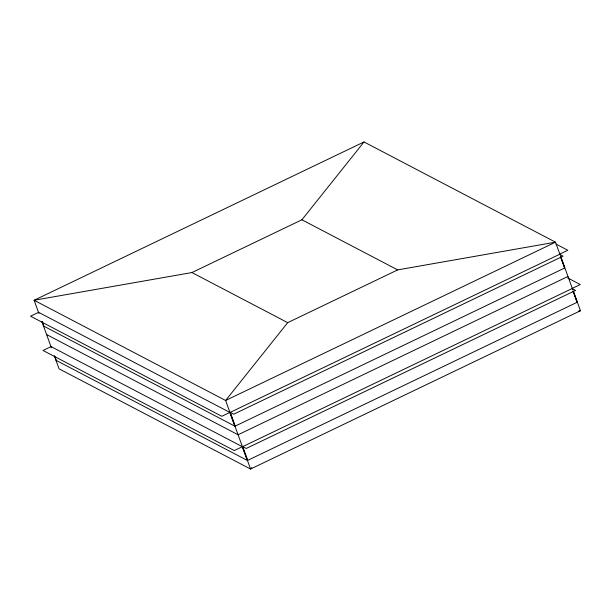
<?xml version="1.0" encoding="UTF-8"?>
<svg xmlns="http://www.w3.org/2000/svg" width="611" height="611" viewBox="0 0 611 611"><rect width="100%" height="100%" fill="white"/><g stroke="black" fill="none" stroke-linecap="round" stroke-linejoin="round"><path stroke-width="0.92" d="M38.913 313.451L34.117 300.261L191.953 272.552L301.918 219.784L364.011 141.958L555.498 242.177L560.295 255.367M364.011 141.958L34.117 300.261L225.604 400.488L555.498 242.177L397.662 269.894L287.697 322.661L225.604 400.488L250.556 469.042L580.45 310.739L573.416 291.401M251.74 467.56L250.556 469.042L59.068 368.823L54.264 355.633M229.851 412.425L221.801 416.29L30.55 316.192L38.608 312.328L229.851 412.425L234.845 426.157L43.602 326.06M559.745 254.123L567.802 250.258L556.002 244.079M230.248 412.349L559.584 254.313L563.09 256.146L233.761 414.182L230.248 412.349L235.25 426.081L564.587 268.046L560.524 256.887M567.97 276.462L238.084 434.765L46.589 334.538M242.33 446.702L234.273 450.567L43.03 350.47L51.08 346.605L242.33 446.702L247.325 460.434L56.075 360.337M242.727 446.626L572.064 288.591L575.57 290.424L246.233 448.459L242.727 446.626L247.722 460.358L577.059 302.323L572.996 291.164M572.224 288.4L580.274 284.535L567.634 277.921M578.571 311.068L580.45 310.739M301.918 219.784L397.662 269.894M191.953 272.552L287.697 322.661M560.936 257.124L572.774 289.645M560.684 256.696L564.74 267.847M573.156 290.973L577.219 302.124M42.197 321.569L43.755 325.862M54.982 356.702L56.235 360.139M41.792 321.355L51.385 347.728"/></g></svg>
